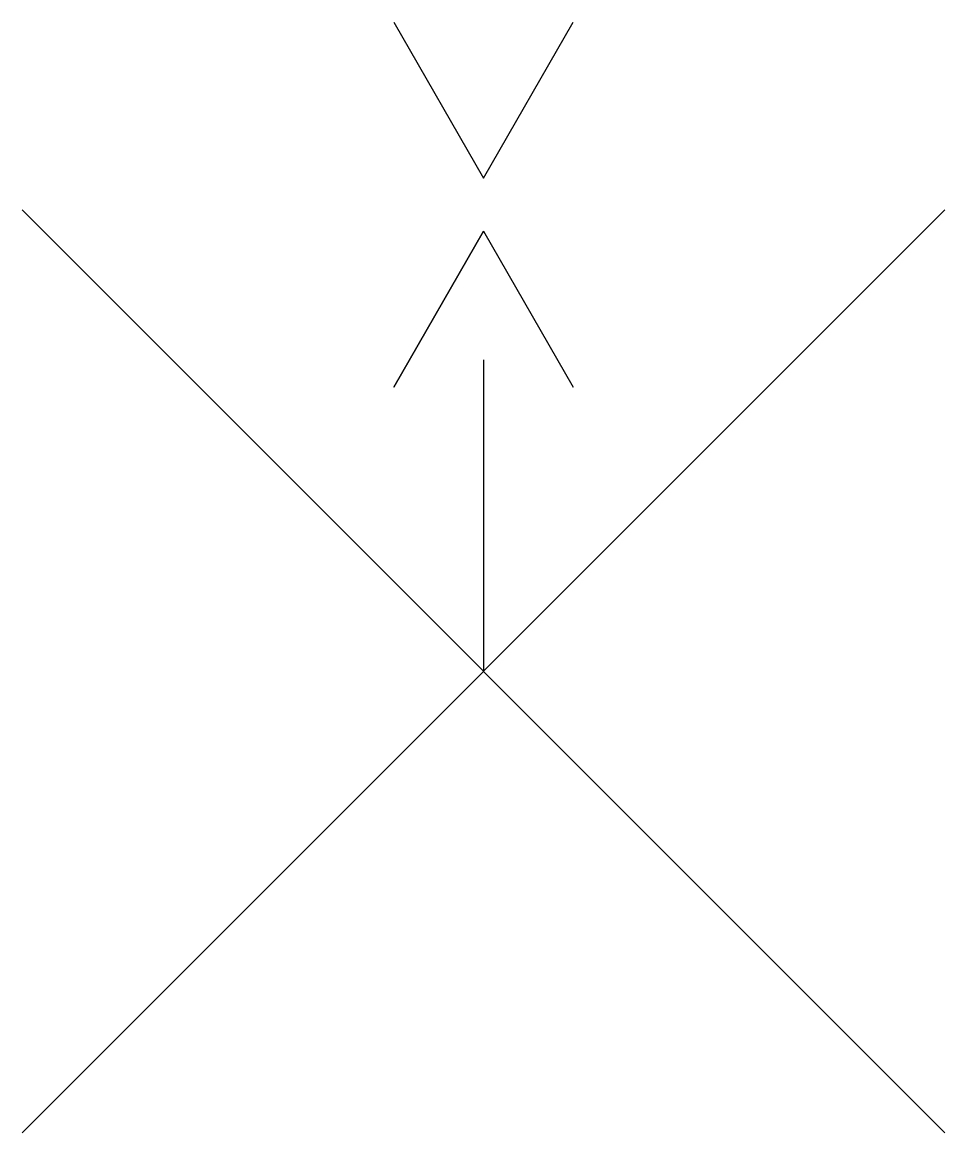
# Model space of a CAD drawing. Extents: x -5.5 to 5.5, y -5.5 to 7.7.
import ezdxf

# ---------------------------------------------------------------- set-up
doc = ezdxf.new("R2010")
doc.units = 0

msp = doc.modelspace()

# ---------------------------------------------------------------- linework, layer by layer
for p, q in [((0, 5.246), (-1.071, 3.388)), ((0, 5.246), (1.071, 3.388)), ((0, 3.713), (0, 0))]:
    msp.add_line(p, q)
at = {"flags": 128}
for points in [[(-1.071, 7.738), (0, 5.88), (1.071, 7.738)], [(-1.071, 3.388), (0, 5.246), (1.071, 3.388)], [(-1.071, 3.388), (0, 5.246), (1.071, 3.388)]]:
    msp.add_lwpolyline(points, dxfattribs=at)
for points in [[(5.5, 5.5), (-5.5, -5.5)], [(-5.5, 5.5), (5.5, -5.5)]]:
    msp.add_lwpolyline(points)

doc.saveas('drawing.dxf')
